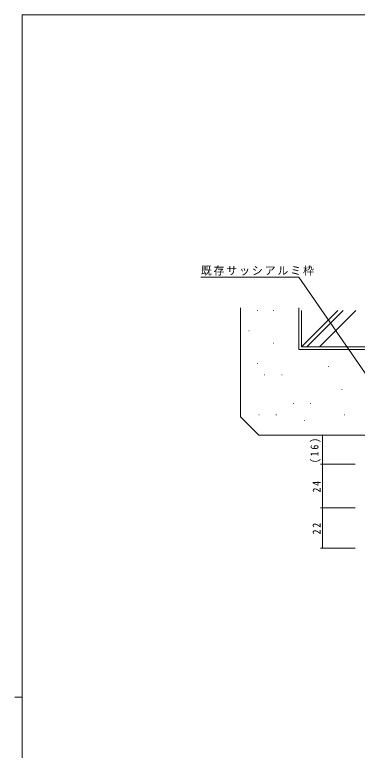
# Model space of a CAD drawing. Units: millimetres, scale not verified. Extents: x -594 to 539, y -420 to 386.
# Drawn here: x -594 to -405.8, y -22.2 to 382 of the extents above; entities that cross this region are included whole.
import ezdxf

# ---------------------------------------------------------------- set-up
doc = ezdxf.new("R2010")
doc.units = ezdxf.units.MM
doc.header["$LTSCALE"] = 2
for name, color, linetype, lineweight in [('0-1_YKK_ZWAK', 7, 'Continuous', 9), ('0-5_YSS_K', 3, 'Continuous', 9), ('0-7_YKK_D', 6, 'Continuous', 9)]:
    doc.layers.add(name, color=color, linetype=linetype, lineweight=lineweight)
doc.styles.add('ＭＳ ゴシック', font='')
doc.styles.get('ＭＳ ゴシック').set_extended_font_data('MS Gothic')

msp = doc.modelspace()

# ---------------------------------------------------------------- linework, layer by layer
at = {"layer": '0-1_YKK_ZWAK'}
for p, q in [((-590, -368), (-590, 382)), ((510, 382), (-590, 382)), ((-594, 7), (-590, 7))]:
    msp.add_line(p, q, dxfattribs=at)
at = {"layer": '0-5_YSS_K'}
for p, q in [((-470, 160.972), (-470, 220.973)), ((-460.888, 219.47), (-460.688, 219.47)), ((-451.936, 219.47), (-451.736, 219.47)), ((-437.997, 197.973), (-437.997, 220.973)), ((-436.497, 199.473), (-416.497, 219.473)), ((-436.497, 219.473), (-436.497, 199.473)), ((-433.527, 199.473), (-413.527, 219.473)), ((-426.598, 199.473), (-406.598, 219.473)), ((-465.364, 208.28), (-465.164, 208.28)), ((-451.936, 201.566), (-451.736, 201.566)), ((-436.497, 199.473), (-319.497, 199.473)), ((-460.888, 190.376), (-460.688, 190.376)), ((-421.813, 188.751), (-421.613, 188.751)), ((-456.754, 184.057), (-456.554, 184.057)), ((-447.367, 184.057), (-447.167, 184.057)), ((-414.293, 176.148), (-414.093, 176.148)), ((-441.109, 168.412), (-440.909, 168.412)), ((-431.721, 168.412), (-431.521, 168.412)), ((-459.883, 162.154), (-459.683, 162.154)), ((-450.496, 162.154), (-450.296, 162.154)), ((-412.947, 162.154), (-412.747, 162.154)), ((-460, 150.973), (-470, 160.973)), ((-434.851, 159.025), (-434.651, 159.025)), ((-396.997, 150.973), (-460, 150.973))]:
    msp.add_line(p, q, dxfattribs=at)
msp.add_lwpolyline([(-437.997, 197.973), (-317.997, 197.973), (-317.997, 220.973)], dxfattribs=at)
at = {"layer": '0-7_YKK_D'}
for p, q in [((-437.955, 237.871), (-491.815, 237.871)), ((-388.413, 166.005), (-437.955, 237.871)), ((-406.994, 150.973), (-425.994, 150.973)), ((-424.994, 134.973), (-424.994, 150.973)), ((-406.994, 134.973), (-425.994, 134.973)), ((-406.994, 134.973), (-425.994, 134.973)), ((-424.994, 134.973), (-424.994, 110.973)), ((-406.994, 110.973), (-425.994, 110.973)), ((-406.994, 110.973), (-425.994, 110.973)), ((-424.994, 110.973), (-424.994, 88.973)), ((-406.994, 88.973), (-425.994, 88.973))]:
    msp.add_line(p, q, dxfattribs=at)
for centre, start, end in [((-424.994, 150.973), 90, 270), ((-424.994, 150.973), 270, 90), ((-424.994, 134.973), 90, 270), ((-424.994, 134.973), 90, 270), ((-424.994, 134.973), 270, 90), ((-424.994, 134.973), 270, 90), ((-424.994, 110.973), 90, 270), ((-424.994, 110.973), 90, 270), ((-424.994, 110.973), 270, 90), ((-424.994, 110.973), 270, 90), ((-424.994, 88.973), 90, 270), ((-424.994, 88.973), 270, 90)]:
    msp.add_arc(centre, 0.106, start, end, dxfattribs=at)

# ---------------------------------------------------------------- texts
at = {"layer": '0-7_YKK_D', "color": 7, "insert": (-491.815, 238.671), "char_height": 4.399, "attachment_point": 7, "style": 'ＭＳ ゴシック'}
msp.add_mtext('\\T1.17;既存サッシアルミ枠', dxfattribs=at)
at = {"layer": '0-7_YKK_D', "color": 7, "char_height": 4.399, "attachment_point": 7, "rotation": 90, "style": 'ＭＳ ゴシック'}
for s, insert in [('\\T1.38;\\W0.9;(16)', (-425.994, 135.613)), ('\\T1.36;\\W0.9;24', (-425.994, 119.453)), ('\\T1.36;\\W0.9;22', (-425.994, 96.453))]:
    msp.add_mtext(s, dxfattribs=dict(at, insert=insert))

doc.saveas('drawing.dxf')
